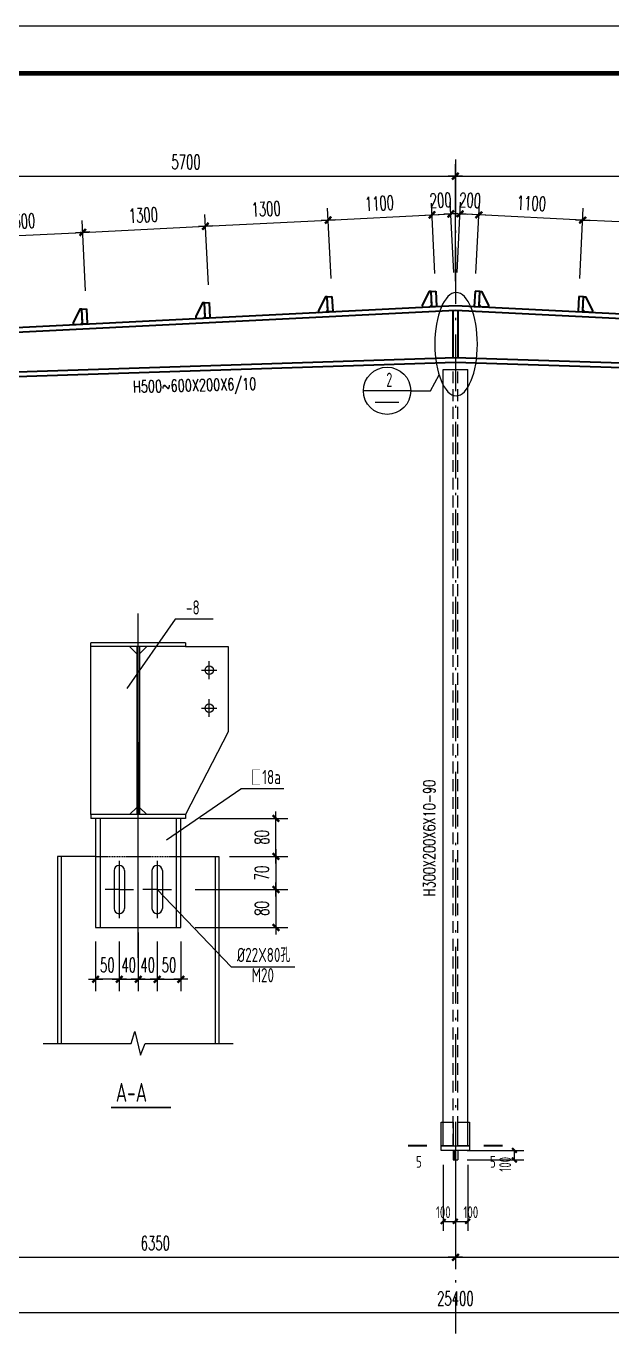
# Model space of a CAD drawing. Extents: x -307088 to 5640332, y -3541089 to -2181377.
# Drawn here: x 5505496 to 5517896, y -3201643 to -3174089 of the extents above; entities that cross this region are included whole.
import ezdxf

# ---------------------------------------------------------------- set-up
doc = ezdxf.new("R2010")
doc.units = 0
doc.header["$LTSCALE"] = 100
doc.header["$MEASUREMENT"] = 0
for name, pattern in [('2', [1850, 1200, -300, 50, -300]), ('4', [5, 1.5, -1, 1.5, -1]), ('DASH', [0.35, 0.25, -0.1]), ('HIDDEN', [0.375, 0.25, -0.125])]:
    doc.linetypes.add(name, pattern=pattern)
doc.layers.get('0').update_dxf_attribs({"linetype": 'CONTINUOUS'})
doc.layers.get('DEFPOINTS').update_dxf_attribs({"linetype": 'CONTINUOUS'})
for name, color, linetype in [('10', 7, 'CONTINUOUS'), ('116', 1, 'CONTINUOUS'), ('12', 2, 'CONTINUOUS'), ('14', 2, 'CONTINUOUS'), ('AXIS', 3, 'CONTINUOUS'), ('BOLT', 7, 'CONTINUOUS'), ('DIM', 7, 'CONTINUOUS'), ('PUB_DIM', 3, 'CONTINUOUS'), ('PUB_TITLE', 4, 'CONTINUOUS'), ('尺寸标注', 253, 'CONTINUOUS'), ('柱', 2, 'CONTINUOUS'), ('柱子', 3, 'CONTINUOUS'), ('索引符号标注', 253, 'CONTINUOUS'), ('轴线__点划线', 253, '2'), ('钢梁', 4, 'CONTINUOUS'), ('门窗', 3, '4')]:
    doc.layers.add(name, color=color, linetype=linetype)
doc.layers.add('中线', color=3, linetype='CONTINUOUS', lineweight=18)
doc.layers.add('文字', color=3, linetype='CONTINUOUS', lineweight=20)
doc.styles.add('DIM_FONT', font='SIMPLEX.shx', dxfattribs={"width": 0.6, "bigfont": 'hztxt.shx'})
doc.styles.get("Standard").update_dxf_attribs({"font": 'tssdeng.shx', "height": 3, "bigfont": 'tssdchn.shx'})
doc.styles.add('TSSD_DIMENSION', font='Tssdeng.shx', dxfattribs={"width": 0.7, "bigfont": 'hztxt.shx'})
doc.dimstyles.new('DIMN', dxfattribs={"dimtxt": 300, "dimasz": 1, "dimexe": 250, "dimexo": 300, "dimgap": 150, "dimtad": 1, "dimdec": 0, "dimzin": 0, "dimdsep": 46, "dimtxsty": 'DIM_FONT', "dimblk": '_DIMX', "dimcen": 0, "dimdle": 100, "dimclrt": 7, "dimadec": 0, "dimazin": 0, "dimtfac": 1, "dimtdec": 0, "dimtix": 1, "dimtmove": 2, "dimatfit": 3, "dimldrblk": '_DIMX', "dimfxl": 1, "dimtolj": 1, "dimtzin": 0, "dimarcsym": 0})

# ---------------------------------------------------------------- blocks, each defined once
blk = doc.blocks.new('_DIMX')
blk.add_line((-150, 0), (150, 0))
at = {"const_width": 50}
blk.add_lwpolyline([(-70, -70), (70, 70)], dxfattribs=at)
blk = doc.blocks.new('*D150')
at = {"layer": 'DEFPOINTS', "color": 0, "transparency": 16777216}
for p in [(5514486, -3178062), (5514163, -3179619), (5514563, -3179599)]:
    blk.add_point(p, dxfattribs=at)
at = {"layer": 'PUB_DIM', "color": 0, "lineweight": -2, "transparency": 16777216}
for p, q in [((5514148, -3179319), (5514074, -3177833)), ((5514548, -3179299), (5514474, -3177813)), ((5514086, -3178082), (5514085, -3178082)), ((5514087, -3178082), (5514486, -3178062)), ((5514487, -3178062), (5514488, -3178062))]:
    blk.add_line(p, q, dxfattribs=at)
for p, rotation in [((5514087, -3178082), 2.86262875904927), ((5514486, -3178062), 182.8626287590492)]:
    blk.add_blockref('_DIMX', p, dxfattribs=dict(at, rotation=rotation))
at = {"layer": 'PUB_DIM', "color": 7, "transparency": 16777216, "insert": (5514271, -3177773), "char_height": 300, "attachment_point": 5, "rotation": 2.8626, "style": 'DIM_FONT'}
blk.add_mtext('\\A1;200', dxfattribs=at)
blk = doc.blocks.new('*D220')
at = {"layer": 'DEFPOINTS', "color": 0, "transparency": 16777216}
for p in [(5517276, -3178192), (5517200, -3179729), (5519796, -3179859)]:
    blk.add_point(p, dxfattribs=at)
at = {"layer": 'PUB_DIM', "color": 0, "lineweight": -2, "transparency": 16777216}
for p, q in [((5517215, -3179429), (5517289, -3177942)), ((5519872, -3178322), (5517277, -3178192)), ((5519811, -3179559), (5519886, -3178072))]:
    blk.add_line(p, q, dxfattribs=at)
for p, rotation in [((5517276, -3178192), 177.1373712409512), ((5519873, -3178322), 357.1373712409512)]:
    blk.add_blockref('_DIMX', p, dxfattribs=dict(at, rotation=rotation))
at = {"layer": 'PUB_DIM', "color": 7, "transparency": 16777216, "insert": (5518590, -3177957), "char_height": 300, "attachment_point": 5, "rotation": 357.1374, "style": 'DIM_FONT'}
blk.add_mtext('\\A1;1300', dxfattribs=at)
blk = doc.blocks.new('*D221')
at = {"layer": 'DEFPOINTS', "color": 0, "transparency": 16777216}
for p in [(5515079, -3178082), (5515002, -3179619), (5517200, -3179729)]:
    blk.add_point(p, dxfattribs=at)
at = {"layer": 'PUB_DIM', "color": 0, "lineweight": -2, "transparency": 16777216}
for p, q in [((5515017, -3179319), (5515092, -3177833)), ((5517215, -3179429), (5517289, -3177942)), ((5517275, -3178192), (5515080, -3178082))]:
    blk.add_line(p, q, dxfattribs=at)
for p, rotation in [((5515079, -3178082), 177.1373712409486), ((5517276, -3178192), 357.1373712409486)]:
    blk.add_blockref('_DIMX', p, dxfattribs=dict(at, rotation=rotation))
at = {"layer": 'PUB_DIM', "color": 7, "transparency": 16777216, "insert": (5516193, -3177837), "char_height": 300, "attachment_point": 5, "rotation": 357.1374, "style": 'DIM_FONT'}
blk.add_mtext('\\A1;1100', dxfattribs=at)
blk = doc.blocks.new('*D222')
at = {"layer": 'DEFPOINTS', "color": 0, "transparency": 16777216}
for p in [(5514680, -3178062), (5514603, -3179599), (5515002, -3179619)]:
    blk.add_point(p, dxfattribs=at)
at = {"layer": 'PUB_DIM', "color": 0, "lineweight": -2, "transparency": 16777216}
for p, q in [((5514618, -3179299), (5514692, -3177813)), ((5515017, -3179319), (5515092, -3177833)), ((5514679, -3178062), (5514678, -3178062)), ((5515079, -3178082), (5514680, -3178062)), ((5515080, -3178082), (5515081, -3178082))]:
    blk.add_line(p, q, dxfattribs=at)
for p, rotation in [((5514680, -3178062), 357.1373712409508), ((5515079, -3178082), 177.1373712409508)]:
    blk.add_blockref('_DIMX', p, dxfattribs=dict(at, rotation=rotation))
at = {"layer": 'PUB_DIM', "color": 7, "transparency": 16777216, "insert": (5514894, -3177773), "char_height": 300, "attachment_point": 5, "rotation": 357.1374, "style": 'DIM_FONT'}
blk.add_mtext('\\A1;200', dxfattribs=at)
blk = doc.blocks.new('*D230')
at = {"layer": 'AXIS', "color": 0, "lineweight": -2, "transparency": 16777216}
for p, q in [((5507870, -3193258), (5507870, -3194497)), ((5508271, -3193452), (5508271, -3194497)), ((5507869, -3194247), (5507868, -3194247)), ((5507870, -3194247), (5508271, -3194247)), ((5508272, -3194247), (5508273, -3194247))]:
    blk.add_line(p, q, dxfattribs=at)
at = {"layer": 'DEFPOINTS', "color": 0, "transparency": 16777216}
for p in [(5507870, -3192958), (5508271, -3193152), (5508271, -3194247)]:
    blk.add_point(p, dxfattribs=at)
at = {"layer": 'AXIS', "color": 0, "lineweight": -2, "transparency": 16777216}
blk.add_blockref('_DIMX', (5507870, -3194247), dxfattribs=at)
at = {"layer": 'AXIS', "color": 0, "lineweight": -2, "transparency": 16777216, "rotation": 180}
blk.add_blockref('_DIMX', (5508271, -3194247), dxfattribs=at)
at = {"layer": 'AXIS', "color": 7, "transparency": 16777216, "insert": (5508071, -3193947), "char_height": 300, "attachment_point": 5, "style": 'DIM_FONT'}
blk.add_mtext('\\A1;40', dxfattribs=at)
blk = doc.blocks.new('*D231')
at = {"layer": 'AXIS', "color": 0, "lineweight": -2, "transparency": 16777216}
for p, q in [((5506968, -3193452), (5506968, -3194497)), ((5507469, -3193452), (5507469, -3194497)), ((5506967, -3194247), (5506966, -3194247)), ((5507469, -3194247), (5506968, -3194247)), ((5507470, -3194247), (5507471, -3194247))]:
    blk.add_line(p, q, dxfattribs=at)
at = {"layer": 'DEFPOINTS', "color": 0, "transparency": 16777216}
for p in [(5506968, -3193152), (5507469, -3193152), (5506968, -3194247)]:
    blk.add_point(p, dxfattribs=at)
at = {"layer": 'AXIS', "color": 0, "lineweight": -2, "transparency": 16777216}
blk.add_blockref('_DIMX', (5506968, -3194247), dxfattribs=at)
at = {"layer": 'AXIS', "color": 0, "lineweight": -2, "transparency": 16777216, "rotation": 180}
blk.add_blockref('_DIMX', (5507469, -3194247), dxfattribs=at)
at = {"layer": 'AXIS', "color": 7, "transparency": 16777216, "insert": (5507218, -3193947), "char_height": 300, "attachment_point": 5, "style": 'DIM_FONT'}
blk.add_mtext('\\A1;50', dxfattribs=at)
blk = doc.blocks.new('*D232')
at = {"layer": 'AXIS', "color": 0, "lineweight": -2, "transparency": 16777216}
for p, q in [((5507870, -3193258), (5507870, -3194497)), ((5507469, -3193452), (5507469, -3194497)), ((5507468, -3194247), (5507467, -3194247)), ((5507469, -3194247), (5507870, -3194247)), ((5507871, -3194247), (5507872, -3194247))]:
    blk.add_line(p, q, dxfattribs=at)
at = {"layer": 'DEFPOINTS', "color": 0, "transparency": 16777216}
for p in [(5507469, -3193152), (5507870, -3192958), (5507870, -3194247)]:
    blk.add_point(p, dxfattribs=at)
at = {"layer": 'AXIS', "color": 0, "lineweight": -2, "transparency": 16777216}
blk.add_blockref('_DIMX', (5507469, -3194247), dxfattribs=at)
at = {"layer": 'AXIS', "color": 0, "lineweight": -2, "transparency": 16777216, "rotation": 180}
blk.add_blockref('_DIMX', (5507870, -3194247), dxfattribs=at)
at = {"layer": 'AXIS', "color": 7, "transparency": 16777216, "insert": (5507670, -3193947), "char_height": 300, "attachment_point": 5, "style": 'DIM_FONT'}
blk.add_mtext('\\A1;40', dxfattribs=at)
blk = doc.blocks.new('*D233')
at = {"layer": 'AXIS', "color": 0, "lineweight": -2, "transparency": 16777216}
for p, q in [((5509072, -3192350), (5511035, -3192350)), ((5510785, -3192351), (5510785, -3193151)), ((5509072, -3193152), (5511035, -3193152))]:
    blk.add_line(p, q, dxfattribs=at)
at = {"layer": 'DEFPOINTS', "color": 0, "transparency": 16777216}
for p in [(5508772, -3192350), (5508772, -3193152), (5510785, -3193152)]:
    blk.add_point(p, dxfattribs=at)
at = {"layer": 'AXIS', "color": 0, "lineweight": -2, "transparency": 16777216}
for p, rotation in [((5510785, -3192350), 90), ((5510785, -3193152), 270)]:
    blk.add_blockref('_DIMX', p, dxfattribs=dict(at, rotation=rotation))
at = {"layer": 'AXIS', "color": 7, "transparency": 16777216, "insert": (5510485, -3192751), "char_height": 300, "attachment_point": 5, "rotation": 90, "style": 'DIM_FONT'}
blk.add_mtext('\\A1;80', dxfattribs=at)
blk = doc.blocks.new('*D234')
at = {"layer": 'AXIS', "color": 0, "lineweight": -2, "transparency": 16777216}
for p, q in [((5509799, -3191648), (5511035, -3191648)), ((5510785, -3191649), (5510785, -3192349)), ((5509072, -3192350), (5511035, -3192350))]:
    blk.add_line(p, q, dxfattribs=at)
at = {"layer": 'DEFPOINTS', "color": 0, "transparency": 16777216}
for p in [(5509499, -3191648), (5508772, -3192350), (5510785, -3192350)]:
    blk.add_point(p, dxfattribs=at)
at = {"layer": 'AXIS', "color": 0, "lineweight": -2, "transparency": 16777216}
for p, rotation in [((5510785, -3191648), 90), ((5510785, -3192350), 270)]:
    blk.add_blockref('_DIMX', p, dxfattribs=dict(at, rotation=rotation))
at = {"layer": 'AXIS', "color": 7, "transparency": 16777216, "insert": (5510485, -3191999), "char_height": 300, "attachment_point": 5, "rotation": 90, "style": 'DIM_FONT'}
blk.add_mtext('\\A1;70', dxfattribs=at)
blk = doc.blocks.new('*D235')
at = {"layer": 'AXIS', "color": 0, "lineweight": -2, "transparency": 16777216}
for p, q in [((5508271, -3193452), (5508271, -3194497)), ((5508772, -3193452), (5508772, -3194497)), ((5508270, -3194247), (5508269, -3194247)), ((5508271, -3194247), (5508772, -3194247)), ((5508773, -3194247), (5508774, -3194247))]:
    blk.add_line(p, q, dxfattribs=at)
at = {"layer": 'DEFPOINTS', "color": 0, "transparency": 16777216}
for p in [(5508271, -3193152), (5508772, -3193152), (5508772, -3194247)]:
    blk.add_point(p, dxfattribs=at)
at = {"layer": 'AXIS', "color": 0, "lineweight": -2, "transparency": 16777216}
blk.add_blockref('_DIMX', (5508271, -3194247), dxfattribs=at)
at = {"layer": 'AXIS', "color": 0, "lineweight": -2, "transparency": 16777216, "rotation": 180}
blk.add_blockref('_DIMX', (5508772, -3194247), dxfattribs=at)
at = {"layer": 'AXIS', "color": 7, "transparency": 16777216, "insert": (5508522, -3193947), "char_height": 300, "attachment_point": 5, "style": 'DIM_FONT'}
blk.add_mtext('\\A1;50', dxfattribs=at)

msp = doc.modelspace()

# ---------------------------------------------------------------- linework, layer by layer
at = {"color": 3, "lineweight": 35, "ltscale": 100}
for p, q in [((5503282.8, -3180563.5), (5514582.9, -3179998.5)), ((5503287.8, -3180663.4), (5514582.9, -3180098.6)), ((5514582.9, -3179998.5), (5525883, -3180563.5)), ((5514582.9, -3180098.6), (5525878, -3180663.4)), ((5503327.8, -3181464.1), (5514582.9, -3181098.9)), ((5503332.8, -3181564), (5514582.9, -3181198.9)), ((5514582.9, -3181098.9), (5525838, -3181464.1)), ((5514582.9, -3181198.9), (5525833, -3181564))]:
    msp.add_line(p, q, dxfattribs=at)
for p, q in [((5514057.2, -3181803.1, -117.4), (5514235.7, -3181462.5, -341.3)), ((5513637.3, -3181803.1, -117.4), (5514057.2, -3181803.1, -117.4))]:
    msp.add_line(p, q)
at = {"lineweight": -3, "extrusion": (0, 0, -1)}
msp.add_ellipse((5514598.2, -3180816.4, -317.4), major_axis=(0, -1091.6), ratio=0.4119161, dxfattribs=at)
at = {"layer": '10', "const_width": 45}
for points in [[(5513582.9, -3197768.5), (5513982.9, -3197768.5)], [(5515582.9, -3197768.5), (5515182.9, -3197768.5)]]:
    msp.add_lwpolyline(points, dxfattribs=at)
at = {"layer": '116'}
for p, q in [((5514534.9, -3197868.5), (5514534.9, -3198068.5)), ((5514534.9, -3198068.5), (5514630.9, -3198068.5)), ((5514564.9, -3197868.5), (5514564.9, -3198068.5)), ((5514630.9, -3197868.5), (5514630.9, -3198068.5))]:
    msp.add_line(p, q, dxfattribs=at)
at = {"layer": '12', "lineweight": 35, "ltscale": 100}
for p, q in [((5509273.5, -3179943.6), (5509373.4, -3179938.6)), ((5509373.4, -3179938.6), (5509389.4, -3180258.2)), ((5511870.3, -3179813.7), (5511970.2, -3179808.7)), ((5511886.3, -3180133.3), (5511870.3, -3179813.7)), ((5511970.2, -3179808.7), (5511986.2, -3180128.3)), ((5514067.6, -3179703.9), (5514167.4, -3179698.9)), ((5514083.5, -3180023.5), (5514067.6, -3179703.9)), ((5514167.4, -3179698.9), (5514183.4, -3180018.5)), ((5514998.4, -3179698.9), (5514982.4, -3180018.5)), ((5515098.3, -3179703.9), (5514998.4, -3179698.9)), ((5515082.3, -3180023.5), (5515098.3, -3179703.9)), ((5517195.6, -3179808.7), (5517179.7, -3180128.3)), ((5517295.5, -3179813.7), (5517195.6, -3179808.7)), ((5517279.5, -3180133.3), (5517295.5, -3179813.7)), ((5506676.8, -3180073.4), (5506776.7, -3180068.4)), ((5506692.8, -3180393), (5506676.8, -3180073.4)), ((5506776.7, -3180068.4), (5506792.6, -3180388)), ((5509289.5, -3180263.2), (5509273.5, -3179943.6)), ((5511986.2, -3180128.3), (5511886.3, -3180133.3)), ((5514183.4, -3180018.5), (5514083.5, -3180023.5)), ((5514982.4, -3180018.5), (5515082.3, -3180023.5)), ((5517179.7, -3180128.3), (5517279.5, -3180133.3)), ((5506792.6, -3180388), (5506692.8, -3180393)), ((5509389.4, -3180258.2), (5509289.5, -3180263.2))]:
    msp.add_line(p, q, dxfattribs=at)
for points in [[(5511684.5, -3180103.4), (5511686.5, -3180143.3), (5511846.3, -3180135.3), (5511884.3, -3180093.4), (5511870.3, -3179813.7), (5511830.4, -3179815.7)], [(5513881.8, -3179993.5), (5513883.8, -3180033.4), (5514043.6, -3180025.5), (5514081.5, -3179983.5), (5514067.6, -3179703.9), (5514027.6, -3179705.9)], [(5515284, -3179993.5), (5515282, -3180033.5), (5515122.2, -3180025.5), (5515084.3, -3179983.5), (5515098.3, -3179703.9), (5515138.2, -3179705.9)], [(5517481.3, -3180103.4), (5517479.3, -3180143.3), (5517319.5, -3180135.3), (5517281.5, -3180093.4), (5517295.5, -3179813.7), (5517335.5, -3179815.7)], [(5506491, -3180363), (5506493, -3180403), (5506652.8, -3180395), (5506690.8, -3180353.1), (5506676.8, -3180073.4), (5506636.8, -3180075.4)], [(5509087.8, -3180233.2), (5509089.8, -3180273.2), (5509249.6, -3180265.2), (5509287.5, -3180223.2), (5509273.5, -3179943.6), (5509233.6, -3179945.6)]]:
    msp.add_lwpolyline(points, close=True, dxfattribs=at)
at = {"layer": '14', "lineweight": 35, "ltscale": 100}
for p, q in [((5514532.9, -3181100.5), (5514532.9, -3180102.1)), ((5514632.9, -3180102.1), (5514632.9, -3181100.5))]:
    msp.add_line(p, q, dxfattribs=at)
at = {"layer": '14'}
for p, q in [((5514282.9, -3197268.5), (5514532.9, -3197268.5)), ((5514282.9, -3197768.5), (5514282.9, -3197268.5)), ((5514532.9, -3197268.5), (5514532.9, -3197768.5)), ((5514632.9, -3197268.5), (5514882.9, -3197268.5)), ((5514632.9, -3197768.5), (5514632.9, -3197268.5)), ((5514882.9, -3197268.5), (5514882.9, -3197768.5)), ((5514282.9, -3197768.5), (5514882.9, -3197768.5)), ((5514532.9, -3197768.5), (5514282.9, -3197768.5)), ((5514282.9, -3197868.5), (5514282.9, -3197768.5)), ((5514882.9, -3197768.5), (5514632.9, -3197768.5)), ((5514882.9, -3197768.5), (5514882.9, -3197868.5)), ((5514882.9, -3197868.5), (5514282.9, -3197868.5))]:
    msp.add_line(p, q, dxfattribs=at)
at = {"layer": 'AXIS'}
msp.add_line((5507870.1, -3193796.3, 296.1), (5507870.1, -3186510.5, 296.1), dxfattribs=at)
at = {"layer": 'BOLT', "linetype": 'ByBlock'}
for p, q in [((5509373.9, -3187898.4, 296.1), (5509373.9, -3187523, 296.1)), ((5509212.9, -3187710.7, 296.1), (5509534.9, -3187710.7, 296.1)), ((5509373.9, -3188700.4, 296.1), (5509373.9, -3188325, 296.1)), ((5509212.9, -3188512.7, 296.1), (5509534.9, -3188512.7, 296.1))]:
    msp.add_line(p, q, dxfattribs=at)
at = {"layer": 'BOLT'}
for p, q in [((5507469.1, -3191745.6, 296.1), (5507469.1, -3192957.7, 296.1)), ((5508271.1, -3191745.6, 296.1), (5508271.1, -3192957.7, 296.1)), ((5507358.8, -3191949.1, 296.1), (5507358.8, -3192751.1, 296.1)), ((5507579.4, -3191949.1, 296.1), (5507579.4, -3192751.1, 296.1)), ((5508160.8, -3191949.1, 296.1), (5508160.8, -3192751.1, 296.1)), ((5508381.4, -3191949.1, 296.1), (5508381.4, -3192751.1, 296.1)), ((5507469.1, -3192350.1, 296.1), (5507168.3, -3192350.1, 296.1)), ((5507469.1, -3192350.1, 296.1), (5507769.8, -3192350.1, 296.1)), ((5508271.1, -3192350.1, 296.1), (5507970.3, -3192350.1, 296.1)), ((5508271.1, -3192350.1, 296.1), (5508571.8, -3192350.1, 296.1))]:
    msp.add_line(p, q, dxfattribs=at)
at = {"layer": 'BOLT', "linetype": 'ByBlock'}
for centre in [(5509373.9, -3187710.7, 296.1), (5509373.9, -3188512.7, 296.1)]:
    msp.add_circle(centre, 90.2, dxfattribs=at)
at = {"layer": 'BOLT'}
for centre, start, end in [((5507469.1, -3191949.1, 296.1), 0, 180), ((5508271.1, -3191949.1, 296.1), 0, 180), ((5507469.1, -3192751.1, 296.1), 180, 0), ((5508271.1, -3192751.1, 296.1), 180, 0)]:
    msp.add_arc(centre, 110.3, start, end, dxfattribs=at)
at = {"layer": 'DIM'}
for p, q in [((5508653.1, -3186633.7, -879.5), (5507626.2, -3188100.1, -879.5)), ((5509455.4, -3186633.7, -879.5), (5508653.1, -3186633.7, -879.5))]:
    msp.add_line(p, q, dxfattribs=at)
at = {"layer": 'DIM', "lineweight": -3, "ltscale": 1.5}
for p, q in [((5508467.9, -3191301.9, 296.1), (5510039, -3190219.6, -2055.1)), ((5510952.4, -3190219.6, 296.1), (5510039, -3190219.6, -2055.1)), ((5508271.1, -3192351.7, 296.1), (5509835.3, -3193981.7, -2055.1)), ((5509835.3, -3193981.7, -2055.1), (5511181.2, -3193981.7, -2055.1))]:
    msp.add_line(p, q, dxfattribs=at)
at = {"layer": 'PUB_DIM', "const_width": 10, "elevation": 296.1}
msp.add_lwpolyline([(5510445.9, -3189818.1), (5510284.8, -3189818.1), (5510284.8, -3190128.9), (5510445.9, -3190128.9)], dxfattribs=at)
at = {"layer": 'PUB_DIM', "elevation": 296.1}
msp.add_lwpolyline([(5505860.5, -3195604.7), (5506161.2, -3195604.7), (5507721.7, -3195604.7), (5507801.9, -3195354.1), (5507920.5, -3195854.7), (5508018.5, -3195604.7), (5509578.9, -3195604.7), (5509879.7, -3195604.7)], dxfattribs=at)
at = {"layer": 'PUB_TITLE'}
msp.add_lwpolyline([(5479576.3, -3216089.1), (5553876.3, -3216089.1), (5553876.3, -3174089.1), (5479576.3, -3174089.1)], close=True, dxfattribs=at)
at = {"layer": 'PUB_TITLE', "const_width": 100}
msp.add_lwpolyline([(5482076.3, -3215089.1), (5552876.3, -3215089.1), (5552876.3, -3175089.1), (5482076.3, -3175089.1)], close=True, dxfattribs=at)
at = {"layer": '中线', "linetype": 'DASH', "lineweight": -3}
msp.add_line((5506967.8, -3191648.3, 296.1), (5508772.3, -3191648.3, 296.1), dxfattribs=at)
at = {"layer": '尺寸标注'}
for p, q in [((5514830.9, -3197868.5), (5516030.9, -3197868.5)), ((5514830.9, -3198068.5), (5516030.9, -3198068.5)), ((5515830.9, -3198068.5), (5515830.9, -3197868.5)), ((5514322.9, -3198168.5), (5514322.9, -3199568.5)), ((5514582.9, -3198168.5), (5514582.9, -3199568.5)), ((5514582.9, -3198168.5), (5514582.9, -3199568.5)), ((5514842.9, -3198168.5), (5514842.9, -3199568.5)), ((5514322.9, -3199368.5), (5514582.9, -3199368.5)), ((5514582.9, -3199368.5), (5514842.9, -3199368.5))]:
    msp.add_line(p, q, dxfattribs=at)
at = {"layer": '尺寸标注', "const_width": 45}
for points in [[(5515780.9, -3197818.5), (5515880.9, -3197918.5)], [(5515780.9, -3198018.5), (5515880.9, -3198118.5)], [(5514272.9, -3199418.5), (5514372.9, -3199318.5)], [(5514532.9, -3199418.5), (5514632.9, -3199318.5)], [(5514532.9, -3199418.5), (5514632.9, -3199318.5)], [(5514792.9, -3199418.5), (5514892.9, -3199318.5)]]:
    msp.add_lwpolyline(points, dxfattribs=at)
at = {"layer": '文字', "const_width": 36}
msp.add_lwpolyline([(5507293.5, -3196959.4), (5508564.9, -3196959.4)], dxfattribs=at)
at = {"layer": '柱'}
for p, q in [((5506161.2, -3191648.3, 296.1), (5506161.2, -3195604.7, 296.1)), ((5506967.8, -3191648.3, 296.1), (5506161.2, -3191648.3, 296.1)), ((5506241.4, -3191648.3, 296.1), (5506241.4, -3195604.7, 296.1)), ((5509498.7, -3191648.3, 296.1), (5509498.7, -3195604.7, 296.1)), ((5509578.9, -3191648.3, 296.1), (5509578.9, -3195604.7, 296.1))]:
    msp.add_line(p, q, dxfattribs=at)
at = {"layer": '柱', "linetype": 'ByBlock'}
msp.add_line((5508772.3, -3191648.3, 296.1), (5509578.9, -3191648.3, 296.1), dxfattribs=at)
at = {"layer": '柱子'}
for p, q in [((5514322.9, -3197768.5), (5514322.9, -3181349.5)), ((5514322.9, -3181349.5), (5514842.9, -3181349.5)), ((5514842.9, -3197768.5), (5514842.9, -3181349.5))]:
    msp.add_line(p, q, dxfattribs=at)
at = {"layer": '索引符号标注'}
for p, q in [((5513637.3, -3181803.1, -117.4), (5512637.3, -3181803.1, -117.4)), ((5513387.3, -3182053.1, -117.4), (5512887.3, -3182053.1, -117.4))]:
    msp.add_line(p, q, dxfattribs=at)
msp.add_circle((5513137.3, -3181803.1, -117.4), 500, dxfattribs=at)
at = {"layer": '轴线__点划线', "color": 1, "ltscale": 0.01}
msp.add_line((5514582.9, -3176910.2), (5514582.9, -3201737.8), dxfattribs=at)
at = {"layer": '钢梁', "linetype": 'ByBlock'}
for p, q in [((5506867.6, -3187209.4, 296.1), (5506867.6, -3187129.2, -2055.1)), ((5508872.6, -3187129.2, 296.1), (5506867.6, -3187129.2, 296.1)), ((5506867.6, -3190766.1, 296.1), (5506867.6, -3187169.3, -879.5)), ((5508872.6, -3187209.4, 296.1), (5506867.6, -3187209.4, 296.1)), ((5507684.4, -3187209.4, 296.1), (5507840, -3187362.1, -2055.1)), ((5507840, -3187209.4, -2055.1), (5507840, -3190766.1, -2055.1)), ((5507900.2, -3187209.4, -2055.1), (5507900.2, -3190766.1, -2055.1)), ((5508055.8, -3187209.4, 296.1), (5507900.2, -3187362.1, -2055.1)), ((5508872.6, -3187129.2, 296.1), (5508872.6, -3187209.4, 296.1)), ((5508872.6, -3187209.4, 296.1), (5509774.9, -3187209.4, 296.1)), ((5509774.9, -3187209.4, 296.1), (5509774.9, -3189013.9, 296.1)), ((5509774.9, -3189013.9, 296.1), (5508872.6, -3190766.1, 296.1)), ((5507900.2, -3190766.1, -2055.1), (5507900.2, -3189229.9, -2055.1)), ((5507684.4, -3190766.1, 296.1), (5507840, -3190613.5, -2055.1)), ((5508055.8, -3190766.1, 296.1), (5507900.2, -3190613.5, -2055.1)), ((5506867.6, -3190766.1, 296.1), (5506867.6, -3190846.3, 296.1)), ((5508872.6, -3190766.1, 296.1), (5506867.6, -3190766.1, 296.1)), ((5508872.6, -3190846.3, 296.1), (5506867.6, -3190846.3, 296.1)), ((5508872.6, -3190766.1, 296.1), (5508872.6, -3190846.3, 296.1))]:
    msp.add_line(p, q, dxfattribs=at)
at = {"layer": '钢梁', "color": 2}
for p, q in [((5506967.8, -3190846.3, 296.1), (5506967.8, -3193152.1, 296.1)), ((5507068.1, -3190846.3, 296.1), (5507068.1, -3193152.1, 296.1)), ((5508672.1, -3190846.3, 296.1), (5508672.1, -3193152.1, 296.1)), ((5508772.3, -3193152.1, 296.1), (5508772.3, -3190846.3, 296.1)), ((5506967.8, -3193152.1, 296.1), (5508772.3, -3193152.1, 296.1))]:
    msp.add_line(p, q, dxfattribs=at)
at = {"layer": '门窗', "linetype": 'HIDDEN', "ltscale": 10}
for p, q in [((5514532.9, -3197768.5), (5514532.9, -3181349.5)), ((5514632.9, -3197768.5), (5514632.9, -3181349.5))]:
    msp.add_line(p, q, dxfattribs=at)

# ---------------------------------------------------------------- texts
at = {"layer": '10', "style": 'DIM_FONT', "width": 0.7}
for s, rotation, p in [('H500~600X200X6/10', 1.43926, (5507763.4, -3181842.8, -2075.5)), ('H300X200X6X10-90', 90, (5514155.9, -3192489.7, 1580))]:
    msp.add_text(s, height=250, rotation=rotation, dxfattribs=at).set_placement(p)
at = {"layer": '10', "width": 0.7}
for s, height, p in [('A-A', 400, (5507395.7, -3196838.5)), ('5', 250, (5513749.4, -3198233)), ('5', 250, (5515314.7, -3198233))]:
    msp.add_text(s, height=height, dxfattribs=at).set_placement(p)
at = {"layer": '尺寸标注', "width": 0.7}
msp.add_text('100', height=250, rotation=90, dxfattribs=at).set_placement((5515760.9, -3198316.6))
for p in [(5514170.5, -3199298.5), (5514753.4, -3199298.5)]:
    msp.add_text('100', height=250, dxfattribs=at).set_placement(p)
at = {"layer": '文字', "style": 'TSSD_DIMENSION', "width": 0.7}
for s, p in [('-8', (5508882.2, -3186535.2, -879.5)), ('18a', (5510495.5, -3190121.1, -2055.1)), ('%%c22X80孔', (5509960.5, -3193883.2, -2055.1)), ('M20', (5510272.8, -3194311.9, -2055.1))]:
    msp.add_text(s, height=300.75, dxfattribs=at).set_placement(p)
at = {"layer": '索引符号标注', "width": 0.65}
msp.add_text('2', height=300, dxfattribs=at).set_placement((5513120.4, -3181719.1, -117.4))

# ---------------------------------------------------------------- dimensions: what is measured, and where the dimension line sits
at = {"layer": 'AXIS'}
msp.add_linear_dim(base=(5510784.8, -3190846.3, -2055.1), p1=(5509498.7, -3191648.3, 296.1), p2=(5508872.6, -3190846.3, 296.1), angle=90, text='80', dimstyle='DIMN', override={"dimlfac": 0.1}, dxfattribs=at).render()
for base, p1, p2, angle, picture, middle in [((5510784.8, -3192350.1, 296.1), (5509498.7, -3191648.3, 296.1), (5508772.3, -3192350.1, 296.1), 90, '*D234', (5510484.8, -3191999.2, 296.1)), ((5510784.8, -3193152.1, 296.1), (5508772.3, -3192350.1, 296.1), (5508772.3, -3193152.1, 296.1), 90, '*D233', (5510484.8, -3192751.1, 296.1)), ((5506967.8, -3194247.2, 296.1), (5507469.1, -3193152.1, 296.1), (5506967.8, -3193152.1, 296.1), 180, '*D231', (5507218.5, -3193947.2, 296.1))]:
    dim = msp.add_linear_dim(base=base, p1=p1, p2=p2, angle=angle, dimstyle='DIMN', override={"dimlfac": 0.1}, dxfattribs=at)
    dim.commit()
    dim.dimension.update_dxf_attribs({"geometry": picture, "text_midpoint": middle})
for base, p1, p2, picture, middle in [((5507870.1, -3194247.2, 296.1), (5507469.1, -3193152.1, 296.1), (5507870.1, -3192957.7, 296.1), '*D232', (5507669.6, -3193947.2, 296.1)), ((5508271.1, -3194247.2, 296.1), (5507870.1, -3192957.7, 296.1), (5508271.1, -3193152.1, 296.1), '*D230', (5508070.6, -3193947.2, 296.1)), ((5508772.3, -3194247.2, 296.1), (5508271.1, -3193152.1, 296.1), (5508772.3, -3193152.1, 296.1), '*D235', (5508521.7, -3193947.2, 296.1))]:
    dim = msp.add_linear_dim(base=base, p1=p1, p2=p2, dimstyle='DIMN', override={"dimlfac": 0.1}, dxfattribs=at)
    dim.commit()
    dim.dimension.update_dxf_attribs({"geometry": picture, "text_midpoint": middle})
at = {"layer": 'PUB_DIM'}
for p1, p2, distance in [((5503182.9, -3179781.3), (5514582.9, -3179781.3), 2518.4), ((5514582.9, -3179781.3), (5525982.9, -3179781.3), 2518.4), ((5509369.4, -3179858.7), (5511966.2, -3179728.8), 1538.7), ((5511966.2, -3179728.8), (5514163.4, -3179619), 1538.7), ((5504175.9, -3180118.4), (5506772.7, -3179988.5), 1538.7), ((5506772.7, -3179988.5), (5509369.4, -3179858.7), 1538.7), ((5501882.9, -3198645.7), (5514582.9, -3198645.7), -1481.4), ((5514582.9, -3198645.7), (5527282.9, -3198645.7), -1481.4), ((5489182.9, -3199709.9), (5539982.9, -3199709.9), -1587.4)]:
    msp.add_aligned_dim(p1=p1, p2=p2, distance=distance, dimstyle='DIMN', override={"dimlfac": 0.5}, dxfattribs=at).render()
for p1, p2, distance, picture, middle in [((5514163.4, -3179619), (5514562.9, -3179599), 1538.7, '*D150', (5514271.4, -3177772.6)), ((5515002.4, -3179619), (5514602.9, -3179599), -1538.7, '*D222', (5514894.5, -3177772.6)), ((5517199.6, -3179728.8), (5515002.4, -3179619), -1538.7, '*D221', (5516192.8, -3177837.5)), ((5519796.4, -3179858.7), (5517199.6, -3179728.8), -1538.7, '*D220', (5518589.8, -3177957.4))]:
    dim = msp.add_aligned_dim(p1=p1, p2=p2, distance=distance, dimstyle='DIMN', override={"dimlfac": 0.5}, dxfattribs=at)
    dim.commit()
    dim.dimension.update_dxf_attribs({"geometry": picture, "text_midpoint": middle})

doc.saveas('drawing.dxf')
